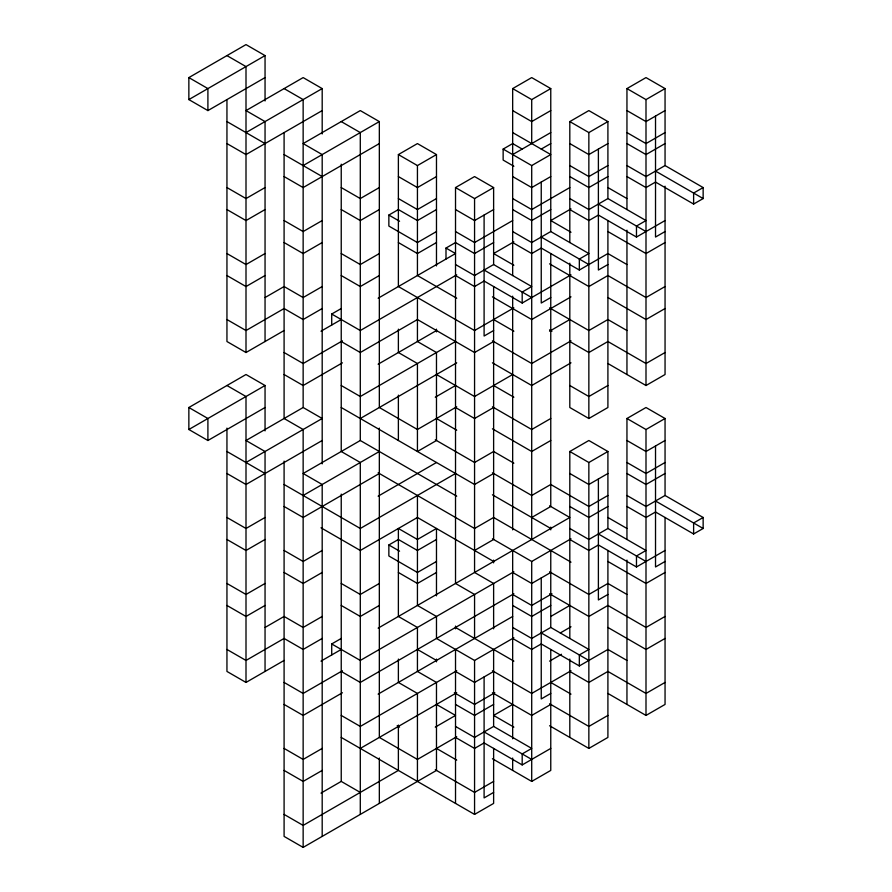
<?xml version="1.0" encoding="UTF-8"?>
<svg xmlns="http://www.w3.org/2000/svg" width="892" height="892" viewBox="0 0 892 892"><rect width="100%" height="100%" fill="white"/><g stroke="black" fill="none" stroke-linecap="round" stroke-linejoin="round"><path stroke-width="1.34" d="M265.047 77.593L207.903 110.586L188.859 99.581L188.859 77.593L246.002 44.6L265.047 55.594L265.047 100.963M188.859 99.581L265.047 55.594M246.002 132.573L322.19 88.587L322.19 133.956M322.19 110.586L246.002 154.572L226.947 143.579M265.047 187.565L246.002 198.559L226.947 187.565M303.146 165.566L379.334 121.58L379.334 407.51L417.434 429.498L456.715 406.819M265.047 209.564L246.002 220.558L226.947 209.564M379.334 143.579L303.146 187.565L284.091 176.571M513.859 307.852L474.566 330.531L398.378 286.544L398.378 154.572L417.434 143.579L436.478 154.572L436.478 265.916M512.666 275.539L512.666 88.587L531.71 77.593L550.765 88.587L550.765 231.552L588.854 253.551L579.332 259.048L579.332 270.042L607.909 253.551L626.953 264.545M265.047 253.551L246.002 264.545L226.947 253.551M322.19 220.558L303.146 231.552L284.091 220.558M379.334 187.565L360.29 198.559L341.235 187.565M398.378 154.572L417.434 165.566L436.478 154.572M512.666 88.587L531.71 99.592L550.765 88.587M265.047 275.539L246.002 286.544L226.947 275.539M322.19 242.546L303.146 253.551L284.091 242.546M379.334 209.553L360.29 220.558L341.235 209.553M436.478 176.571L417.434 187.565L398.378 176.571M550.765 110.586L531.71 121.58L512.666 110.586M436.478 231.552L417.434 242.557L388.856 226.055L388.856 215.061L398.378 209.564L417.434 220.558L436.478 209.564M513.859 166.258L503.144 160.069L503.144 149.075L512.666 143.579L522.188 149.075M265.047 297.538L284.091 286.544L303.146 297.538L322.19 286.544M436.478 198.559L417.434 209.564L398.378 198.559M474.566 638.449L474.566 594.462L455.522 583.468L455.522 187.565L474.566 176.571L493.622 187.565L493.622 264.545L531.71 286.544L522.188 292.041L522.188 303.035L571.003 274.859M512.666 154.572L550.765 132.585M569.81 242.546L569.81 121.58L588.854 110.586L607.909 121.58L607.909 198.559L645.998 220.558L636.475 226.055L636.475 237.049L665.053 220.558M626.953 209.564L626.953 88.587L645.998 77.593L665.053 88.587L665.053 165.566L703.141 187.565L703.141 198.559L693.619 204.056L655.52 182.068L645.998 187.565L626.953 176.571M541.243 149.075L550.765 143.579M379.334 253.551L360.29 264.545L341.235 253.551M455.522 187.565L474.566 198.559L493.622 187.565M503.144 149.075L531.71 165.566L550.765 154.572L512.666 132.585M569.81 121.58L588.854 132.573L607.909 121.58M626.953 88.587L645.998 99.592L665.053 88.587M226.947 99.581L226.947 341.524L246.002 352.518L284.091 330.531M322.19 308.532L303.146 319.526L284.091 308.532L246.002 330.531L226.947 319.537M379.334 275.539L360.29 286.544L341.235 275.539M436.478 242.557L417.434 253.551L398.378 242.557M493.622 209.564L474.566 220.558L455.522 209.564M550.765 176.571L531.71 187.565L512.666 176.571M607.909 143.579L588.854 154.572L569.81 143.579M665.053 110.586L645.998 121.58L626.953 110.586M331.712 325.034L331.712 314.029L341.235 308.532M446 259.048L446 248.054L455.522 242.557L474.566 253.551L493.622 242.546M265.047 407.51L207.903 440.503L188.859 429.498L188.859 407.51L246.002 374.517L265.047 385.511L265.047 430.881M320.997 331.211L341.235 319.537M378.141 298.229L455.522 253.551L446 248.054M512.666 220.558L474.566 242.546L455.522 231.552M569.81 187.565L531.71 209.564L512.666 198.559M607.909 165.566L588.854 176.571L569.81 165.566M665.053 132.585L645.998 143.579L626.953 132.585M550.765 209.564L531.71 220.558L512.666 209.564M607.909 176.571L588.854 187.565L569.81 176.571M665.053 143.579L645.998 154.572L626.953 143.579M188.859 429.498L265.047 385.511M342.428 340.833L303.146 363.523L284.091 352.518M456.715 274.859L360.29 330.531L331.712 314.029M513.859 241.866L493.622 253.551L513.859 265.236M571.003 208.873L550.765 220.558L571.003 232.243M493.622 264.545L474.566 275.539L455.522 264.545M550.765 231.552L531.71 242.546L512.666 231.552M607.909 198.559L588.854 209.564L569.81 198.559M665.053 165.566L645.998 176.571L626.953 165.566M342.428 362.832L303.146 385.511L284.091 374.517M246.002 462.491L322.19 418.504L303.146 407.51L246.002 440.503L265.047 451.497L265.047 671.442M378.141 364.204L436.478 330.531M703.141 187.565L693.619 193.062L693.619 204.056M455.522 341.524L360.29 396.516L341.235 385.511M493.622 330.531L484.1 336.028L484.1 215.061M550.765 297.538L541.243 303.035L541.243 182.068M607.909 264.545L598.387 270.042L598.387 149.075M665.053 231.552L655.52 237.049L655.52 116.083M322.19 440.503L246.002 484.49L226.947 473.496M360.29 418.504L456.715 362.832M493.622 341.524L474.566 352.518L417.434 319.537L360.29 352.518L341.235 341.524M571.003 296.846L531.71 319.537L492.429 296.846M665.053 242.557L645.998 253.551L607.909 231.552M341.235 121.58L360.29 132.573L360.29 440.503L303.146 473.496L322.19 484.49L322.19 836.406M435.285 397.196L455.522 385.511M549.572 331.222L569.81 319.537M265.047 517.483L246.002 528.477L226.947 517.483M303.146 495.484L379.334 451.497M512.666 374.517L474.566 396.516L436.478 374.517M571.003 340.844L531.71 363.523L492.429 340.844M665.053 286.544L645.998 297.538L607.909 275.539L588.854 286.544L549.572 263.854M265.047 539.482L246.002 550.476L226.947 539.482M379.334 473.496L303.146 517.483L284.091 506.489M493.622 407.51L474.566 418.504L455.522 407.51M571.003 362.832L531.71 385.511L492.429 362.832M665.053 308.532L645.998 319.537L607.909 297.538M378.141 496.175L436.478 462.502M265.047 583.468L246.002 594.462L226.947 583.468M322.19 550.476L303.146 561.469L284.091 550.476M455.522 473.496L360.29 528.477L284.091 484.49M550.765 418.504L531.71 429.509L492.429 406.819M607.909 385.511L588.854 396.516L569.81 385.511M665.053 352.53L645.998 363.523L607.909 341.524L588.854 352.518L569.81 341.524M265.047 605.456L246.002 616.461L226.947 605.456M322.19 572.463L303.146 583.468L284.091 572.463M493.622 473.496L474.566 484.49L341.235 407.51M550.765 440.503L531.71 451.497L492.429 428.818M569.81 263.173L569.81 407.51L588.854 418.504L607.909 407.51L607.909 220.558M607.909 363.523L645.998 385.511L665.053 374.517L665.053 186.194M436.478 561.469L417.434 572.474L388.856 555.972L388.856 544.979L398.378 539.482L417.434 550.476L436.478 539.482M265.047 627.455L284.091 616.461L303.146 627.455L322.19 616.461M569.81 638.449L569.81 451.497L588.854 440.503L607.909 451.497L607.909 528.477L645.998 550.476L636.475 555.972L636.475 566.966L665.053 550.476M626.953 539.482L626.953 418.504L645.998 407.51L665.053 418.504L665.053 495.484L703.141 517.483L703.141 528.477L693.619 533.973L655.52 511.986L645.998 517.483L626.953 506.489M379.334 583.468L360.29 594.462L341.235 583.468M569.81 451.497L588.854 462.502L607.909 451.497M626.953 418.504L645.998 429.509L665.053 418.504M226.947 428.127L226.947 671.442L246.002 682.436L284.091 660.448M322.19 638.449L303.146 649.443L284.091 638.449L246.002 660.448L226.947 649.454M379.334 605.456L360.29 616.461L341.235 605.456M436.478 572.474L417.434 583.468L398.378 572.474M474.566 550.476L493.622 539.482L493.622 286.544M531.71 517.483L550.765 506.489L550.765 253.551M607.909 473.496L588.854 484.49L569.81 473.496M665.053 440.503L645.998 451.497L626.953 440.503M331.712 654.951L331.712 643.957L341.235 638.449M320.997 661.128L341.235 649.454M378.141 628.146L569.81 517.483L549.572 505.797M607.909 495.484L588.854 506.489L550.765 484.49L531.71 495.484L492.429 472.805M665.053 462.502L645.998 473.496L626.953 462.502M607.909 506.489L588.854 517.483L569.81 506.489M665.053 473.496L645.998 484.49L626.953 473.496M342.428 670.751L303.146 693.441L284.091 682.436M513.859 571.783L360.29 660.448L331.712 643.957M492.429 538.79L531.71 561.469L571.003 538.79M607.909 528.477L588.854 539.482L569.81 528.477M665.053 495.484L645.998 506.489L626.953 495.484M342.428 692.749L303.146 715.429L284.091 704.435M513.859 593.782L360.29 682.436L341.235 671.442M550.765 572.463L531.71 583.468L512.666 572.463M378.141 694.121L512.666 616.461M551.958 593.782L531.71 605.456L512.666 594.462M550.765 605.456L531.71 616.461L512.666 605.456M703.141 517.483L693.619 522.98L693.619 533.973M322.19 748.421L303.146 759.427L284.091 748.421M456.715 670.762L360.29 726.434L341.235 715.429M417.434 495.484L417.434 605.456L436.478 616.461L436.478 638.449L474.566 660.448L513.859 637.769M550.765 616.461L569.81 605.456M626.953 660.448L607.909 649.454L579.332 665.945L579.332 654.951L588.854 649.454L550.765 627.455L531.71 638.449L512.666 627.455M607.909 594.462L598.387 599.959L598.387 478.993M665.053 561.469L655.52 566.966L655.52 446M322.19 770.42L303.146 781.414L284.091 770.42M360.29 748.421L456.715 692.749M493.622 671.442L474.566 682.436L455.522 671.442M560.288 632.952L571.003 626.764M665.053 572.474L645.998 583.468L607.909 561.469M320.997 793.099L341.235 781.414L360.29 792.419M435.285 727.114L455.522 715.429L436.478 704.435M494.815 692.749L474.566 704.435L454.329 692.749M549.572 661.139L561.481 654.26M493.622 704.435L474.566 715.429L455.522 704.435M456.715 736.736L417.434 759.427L379.334 737.428L379.334 428.127M512.666 704.435L493.622 715.429L513.859 727.114M571.003 670.762L531.71 693.441L492.429 670.762M665.053 616.461L645.998 627.455L607.909 605.456L588.854 616.461L549.572 593.782M550.765 748.421L522.188 764.923L522.188 753.918L531.71 748.421L493.622 726.434L474.566 737.428L455.522 726.434M550.765 693.441L541.243 698.938L541.243 577.971M284.091 461.119L284.091 836.406L303.146 847.4L436.478 770.42L436.478 682.436L417.434 671.442L417.434 627.455L398.378 616.461L398.378 528.477L417.434 539.482L436.478 528.477L436.478 595.834M550.765 704.435L531.71 715.429L492.429 692.749M665.053 638.449L645.998 649.454L607.909 627.455M493.622 781.414L474.566 792.408L435.285 769.729M607.909 715.429L588.854 726.434L549.572 703.755M665.053 682.447L645.998 693.441L607.909 671.442L588.854 682.447L569.81 671.442M493.622 792.408L484.1 797.916L484.1 676.939M341.235 737.428L474.566 814.407L493.622 803.413L493.622 748.421M492.429 758.735L531.71 781.414L550.765 770.42L550.765 649.454M549.572 725.742L588.854 748.421L607.909 737.428L607.909 550.476M607.909 693.441L645.998 715.429L665.053 704.435L665.053 517.483M655.52 171.074L703.141 198.559M607.909 187.565L626.953 198.559M598.387 204.056L645.998 231.552M636.475 237.049L598.387 215.061L588.854 220.558L569.81 209.564M322.19 88.587L303.146 77.593L246.002 110.586L265.047 121.58L265.047 341.524M379.334 121.58L360.29 110.586L303.146 143.579L322.19 154.572L322.19 463.873M226.947 55.594L246.002 66.599L246.002 352.518M284.091 88.587L303.146 99.581L303.146 407.51M541.243 237.049L588.854 264.545M579.332 270.042L541.243 248.054L531.71 253.551L512.666 242.546M188.859 77.593L207.903 88.587L207.903 110.586M626.953 330.531L607.909 319.537L588.854 330.531L549.572 307.852M226.947 121.58L265.047 143.579M284.091 154.572L322.19 176.56M388.856 215.061L399.571 221.249M484.1 270.042L531.71 297.538M522.188 303.035L484.1 281.036L474.566 286.544L455.522 275.539M549.572 329.839L551.958 331.222M456.715 298.229L417.434 275.539L417.434 165.566M493.622 319.537L513.859 331.222M493.622 385.511L513.859 397.196M655.52 500.992L703.141 528.477M436.478 418.504L456.715 430.189M513.859 463.182L493.622 451.497L474.566 462.491L435.285 439.812M607.909 517.483L626.953 528.477M598.387 533.973L645.998 561.469M636.475 566.966L598.387 544.979L588.854 550.476L569.81 539.482M492.429 494.804L550.765 528.477M360.29 440.503L456.715 496.175M571.003 562.161L493.622 517.483L474.566 528.477L378.141 472.805M626.953 594.462L607.909 583.468L588.854 594.462L549.572 571.783M226.947 385.511L246.002 396.516L246.002 682.436M493.622 561.469L417.434 517.483L360.29 550.476L320.997 527.796M188.859 407.51L207.903 418.504L207.903 440.503M226.947 451.497L265.047 473.496M388.856 544.979L399.571 551.167M541.243 632.952L588.854 660.448M579.332 665.945L541.243 643.946L531.71 649.454L512.666 638.449M455.522 627.455L513.859 661.139M550.765 682.447L571.003 694.132M417.434 649.454L436.478 660.448M484.1 731.931L531.71 759.427M522.188 764.923L484.1 742.924L474.566 748.421L455.522 737.428M397.185 725.742L399.571 727.114M436.478 748.421L456.715 760.107M284.091 814.407L303.146 825.401L398.378 770.42L398.378 725.051M645.998 99.592L645.998 385.511M645.998 429.509L645.998 715.429M626.953 230.181L626.953 374.517M626.953 560.098L626.953 704.435M588.854 132.573L588.854 418.504M588.854 462.502L588.854 748.421M569.81 659.077L569.81 737.428M550.765 527.105L550.765 529.859M550.765 550.476L550.765 627.455M531.71 99.592L531.71 143.579M531.71 165.566L531.71 539.482M531.71 561.469L531.71 781.414M512.666 296.166L512.666 529.859M512.666 550.476L512.666 738.799M512.666 758.044L512.666 770.42M493.622 560.098L493.622 562.852M493.622 628.827L493.622 583.468L474.566 572.474L474.566 198.559M493.622 649.454L493.622 726.434M474.566 660.448L474.566 814.407M455.522 626.084L455.522 628.827M455.522 649.454L455.522 803.413M436.478 329.159L436.478 331.902M436.478 659.077L436.478 661.819M417.434 297.538L417.434 341.524L436.478 352.518L436.478 440.503L417.434 451.497L417.434 363.523L398.378 352.518L398.378 329.159M417.434 781.414L417.434 693.441L398.378 682.436L398.378 659.077M398.378 395.134L398.378 440.503M379.334 758.044L379.334 803.413M360.29 814.407L360.29 462.491L341.235 451.497L341.235 164.195M341.235 494.112L341.235 781.414M303.146 847.4L303.146 429.498L284.091 418.504L284.091 132.573"/></g></svg>
